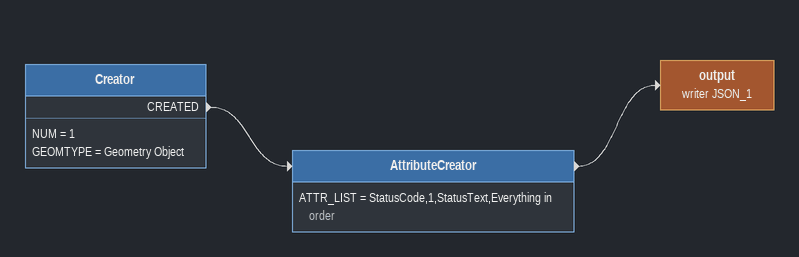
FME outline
Creator
    NUM = 1
    GEOMTYPE = Geometry Object
    CREATED -> AttributeCreator
AttributeCreator
    ATTR_LIST = StatusCode,1,StatusText,Everything in order
    -> output (writer JSON_1)
output (writer JSON_1)
